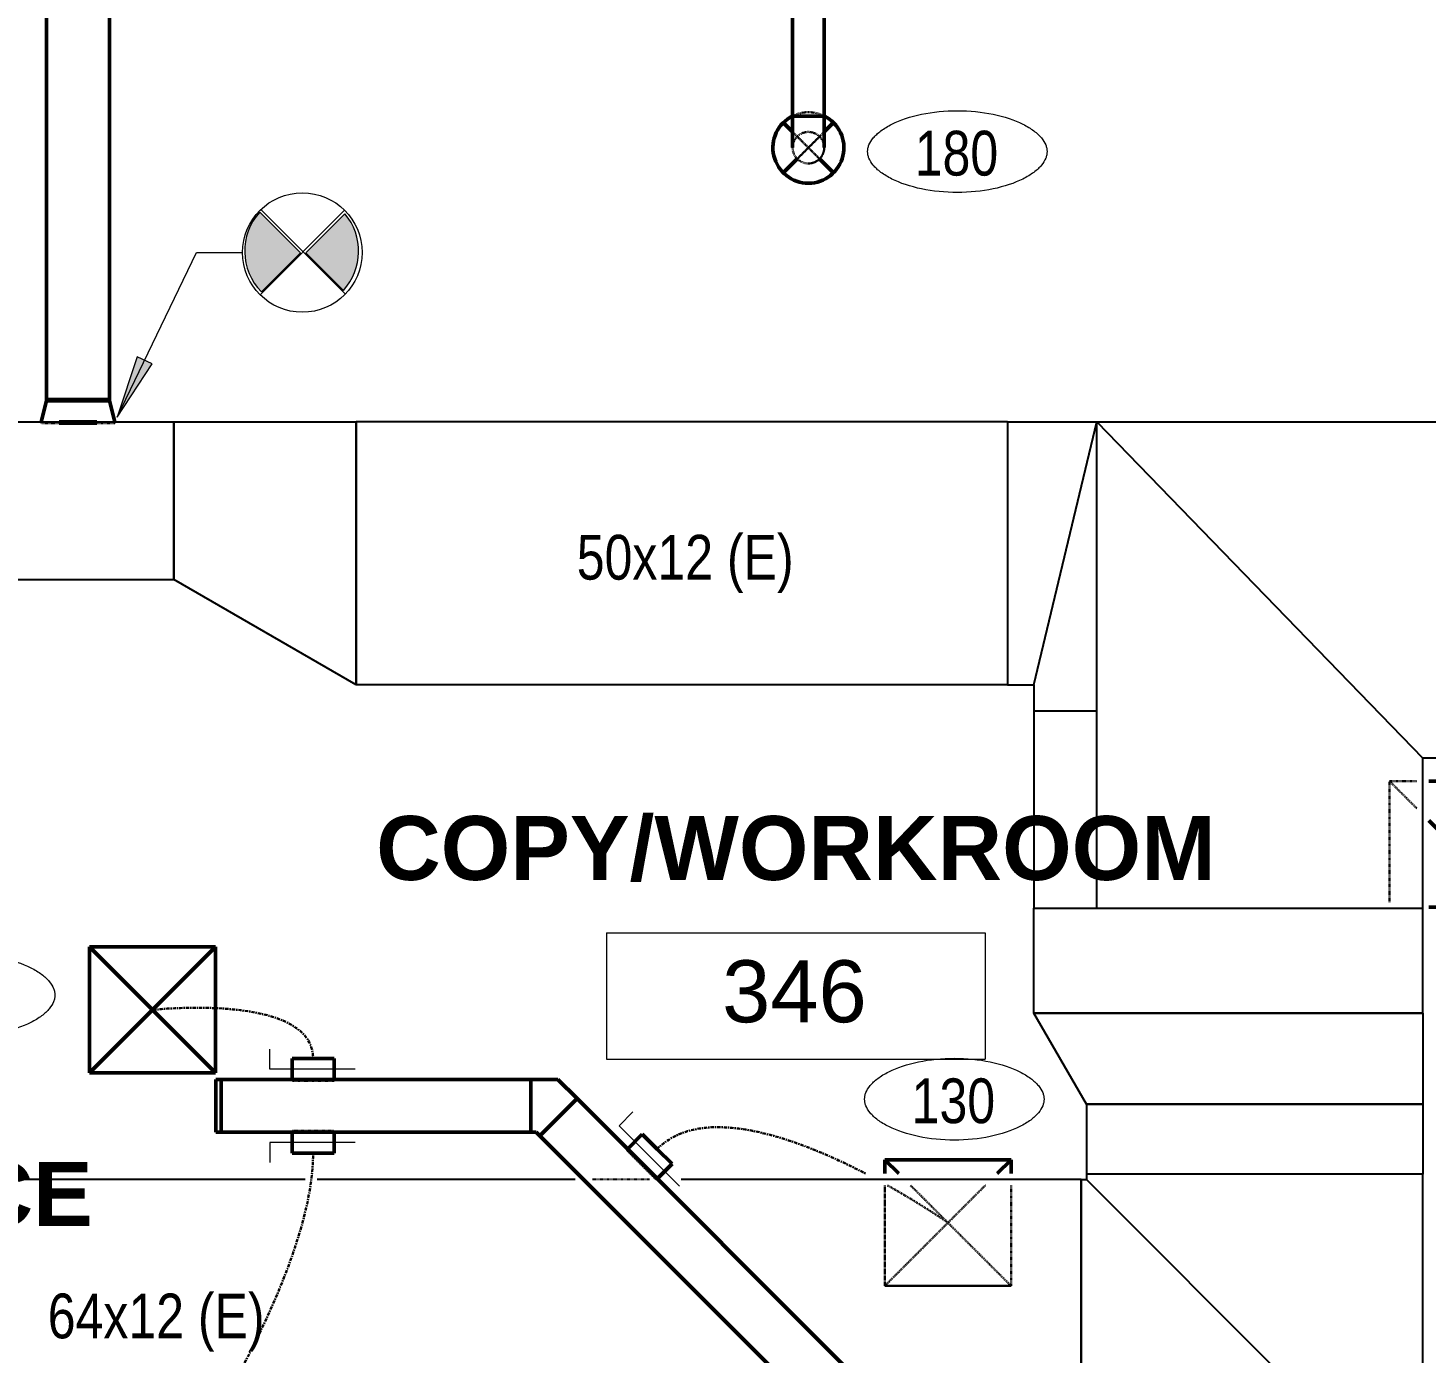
# Model space of a CAD drawing. Header units: inches. Extents: x 12453 to 15257, y -272 to 1517.
# Drawn here: x 13529.2 to 13795.1, y 492.3 to 744.3 of the extents above; entities that cross this region are included whole.
import ezdxf

# ---------------------------------------------------------------- set-up
doc = ezdxf.new("R2010")
doc.units = ezdxf.units.IN
doc.header["$MEASUREMENT"] = 0
doc.linetypes.add('Center', pattern=[1.2499999999999996, 0.2499999999999999, -0.1874999999999999, 0.625, -0.1874999999999999])
doc.linetypes.add('Hidden 1_16_', pattern=[0.09374999999999999, 0.06249999999999999, -0.03124999999999999])
for name, color, linetype, lineweight in [('A-ANNO-NOTE', 131, 'Continuous', 20), ('A-AREA-IDEN', 2, 'Continuous', 20), ('A-DETL', 90, 'Continuous', 9), ('A-DETL-DEMO', 6, 'Continuous', 18), ('M-HVAC-CDFF', 50, 'Continuous', 50), ('M-HVAC-CDFF-IDEN', 2, 'Continuous', 20), ('M-HVAC-DUCT', 70, 'Continuous', 18), ('M-HVAC-DUCT-ANNO', 70, 'Continuous', 18), ('M-HVAC-DUCT-CNTR', 70, 'Continuous', 18), ('M-HVAC-DUCT-IDEN', 70, 'Continuous', 20)]:
    doc.layers.add(name, color=color, linetype=linetype, lineweight=lineweight)
doc.styles.add('Arial', font='arial.ttf', dxfattribs={"height": 11.80239520958082})
doc.styles.add('Arial_B', font='arialbd.ttf', dxfattribs={"height": 12.17707442258339})
doc.styles.add('Swis721 BT', font='swiss.ttf', dxfattribs={"width": 0.8, "height": 8.514637904468403})

# ---------------------------------------------------------------- blocks, each defined once
blk = doc.blocks.new('Rectangular Tee - Reducing - Standard-2773677-3RD FLOOR PLAN - NEW')
at = {"layer": 'M-HVAC-DUCT', "lineweight": 25}
for p, q in [((-36.99999999999974, 64.0000000000003), (-36.99999999999974, 35.50000000000026)), ((37.00000000000025, 64.0000000000003), (-36.99999999999974, 64.0000000000003)), ((37.00000000000024, 21.50000000000031), (37.00000000000024, 64.0000000000003)), ((-41.99999999999972, -28.49999999999972), (-41.99999999999972, 35.50000000000026)), ((-41.99999999999972, 35.50000000000026), (-36.99999999999974, 35.50000000000026)), ((42.00000000000028, 21.50000000000031), (37.00000000000024, 21.50000000000031)), ((42.00000000000028, -28.49999999999968), (42.00000000000028, 21.50000000000031)), ((42.00000000000028, -28.49999999999973), (-41.99999999999972, -28.49999999999973))]:
    blk.add_line(p, q, dxfattribs=at)
blk = doc.blocks.new('Rectangular Transition - Angle - 30 Degree-2773796-3RD FLOOR PLAN - NEW')
at = {"layer": 'M-HVAC-DUCT', "lineweight": 25}
for p, q in [((3.082584643272768e-13, 24.99999999999971), (34.64101615137788, 4.999999999999694)), ((3.082584643272768e-13, -25.0000000000003), (3.082584643272768e-13, 24.99999999999971)), ((34.64101615137788, 4.999999999999694), (34.64101615137788, -25.00000000000033)), ((34.64101615137788, -25.00000000000033), (3.090860900556435e-13, -25.00000000000029))]:
    blk.add_line(p, q, dxfattribs=at)
blk = doc.blocks.new('Rectangular Elbow - Mitered - Standard-V128-3RD FLOOR PLAN - NEW')
at = {"layer": 'M-HVAC-DUCT', "lineweight": 25}
for p, q in [((-32.99999999999975, -32.00000000000033), (-32.99999999999975, 31.99999999999967)), ((-32.99999999999975, 31.99999999999967), (-32.00000000000033, 31.99999999999967)), ((31.99999999999966, 32.99999999999967), (-32.00000000000033, 32.99999999999967)), ((-32.00000000000033, 32.99999999999967), (-32.00000000000034, 31.99999999999968)), ((31.99999999999967, -32.00000000000033), (31.99999999999966, 32.99999999999967)), ((31.99999999999968, -32.00000000000033), (-32.99999999999975, -32.00000000000033))]:
    blk.add_line(p, q, dxfattribs=at)
blk = doc.blocks.new('Rectangular Transition - Angle - 30 Degree-2773695-3RD FLOOR PLAN - NEW')
at = {"layer": 'M-HVAC-DUCT', "lineweight": 25}
for p, q in [((3.082584643272768e-13, 31.9999999999997), (17.32050807568857, 42.00000000000065)), ((17.32050807568857, 42.00000000000065), (17.32050807568857, -31.99999999999935)), ((3.082584643272768e-13, -32.0000000000003), (3.082584643272768e-13, 31.9999999999997)), ((17.32050807568857, -31.99999999999935), (3.090860900556435e-13, -32.00000000000029))]:
    blk.add_line(p, q, dxfattribs=at)
blk = doc.blocks.new('Supply Diffuser _OMNI_ - 8_ RD INLET _24x24_-2909084-3RD FLOOR PLAN - NEW')
at = {"layer": 'M-HVAC-CDFF'}
for p, q in [((12.0000000000003, 11.99999999999967), (-11.99999999999971, 11.99999999999967)), ((-11.99999999999971, 11.99999999999967), (-11.99999999999971, -12.00000000000043)), ((12.0000000000003, 11.99999999999979), (-11.99999999999971, -12.00000000000043)), ((-11.99999999999971, 11.99999999999978), (12.0000000000003, -12.00000000000043)), ((-11.99999999999971, 11.99999999999967), (-11.99999999999971, -12.00000000000033)), ((-11.99999999999971, 11.99999999999967), (12.0000000000003, 11.99999999999967)), ((12.0000000000003, -12.00000000000043), (12.0000000000003, 11.99999999999967)), ((12.0000000000003, 11.99999999999967), (12.0000000000003, -12.00000000000033)), ((-11.99999999999971, -12.00000000000043), (12.0000000000003, -12.00000000000043)), ((-11.99999999999971, -12.00000000000033), (12.0000000000003, -12.00000000000033))]:
    blk.add_line(p, q, dxfattribs=at)
blk = doc.blocks.new('Rectangular Elbow - Mitered - Standard-3188854-3RD FLOOR PLAN - NEW')
at = {"layer": 'M-HVAC-DUCT', "lineweight": 50}
for p, q in [((-1.363961030679256, 5.707106781186217), (-2.071067811865805, 4.999999999999669)), ((5.707106781186214, -1.363961030679266), (-1.363961030679258, 5.707106781186217)), ((-3.071067811865227, -5.000000000000332), (-3.071067811865227, 4.999999999999669)), ((-3.071067811865227, 4.999999999999669), (-2.071067811865805, 4.999999999999669)), ((2.071067811865141, -5.000000000000332), (5.707106781186214, -1.363961030679266)), ((2.071067811865141, -5.000000000000332), (-3.071067811865227, -5.000000000000332))]:
    blk.add_line(p, q, dxfattribs=at)
blk = doc.blocks.new('Rectangular Endcap - Standard-2995519-3RD FLOOR PLAN - NEW')
at = {"layer": 'M-HVAC-DUCT', "lineweight": 50}
for p, q in [((2.285865746209575e-13, -5.000000000000387), (2.616879130535116e-13, 4.999999999999613)), ((2.451372438372345e-13, 4.999999999999613), (1.00000000000074, 4.99999999999961)), ((1.000000000000756, 4.99999999999961), (1.000000000000723, -5.00000000000039)), ((1.00000000000074, -5.000000000000391), (2.451372438372345e-13, -5.000000000000387))]:
    blk.add_line(p, q, dxfattribs=at)
blk = doc.blocks.new('Return Diffuser - Rectangular Outlet _PAR_ - PAR-8x8_24x24-V141-3RD FLOOR PLAN - NEW')
at = {"layer": 'A-DETL-DEMO', "linetype": 'Hidden 1_16_', "lineweight": 30}
for p, q in [((11.02569666330983, 11.99999999999992), (-11.99999999999975, 11.99999999999992)), ((-11.99999999999975, 11.99999999999992), (-11.99999999999975, 6.793636223001345)), ((-11.99999999999971, 11.99999999999976), (-6.793636223000568, 6.793636223000585))]:
    blk.add_line(p, q, dxfattribs=at)
at = {"layer": 'M-HVAC-CDFF'}
for p, q in [((-11.99999999999975, 4.543636223001514), (-11.99999999999975, -12.00000000000043)), ((-4.543636223002047, 4.543636223002046), (12.0000000000003, -12.00000000000043)), ((12.00000000000039, -12.00000000000043), (12.00000000000039, 4.543636223001515)), ((-11.99999999999975, -12.00000000000043), (12.00000000000039, -12.00000000000043))]:
    blk.add_line(p, q, dxfattribs=at)
blk = doc.blocks.new('Supply Diffuser _OMNI_ - 8_ RD INLET _24x24_-3188408-3RD FLOOR PLAN - NEW')
at = {"layer": 'A-DETL-DEMO', "linetype": 'Hidden 1_16_', "lineweight": 30}
for p, q in [((12.0000000000003, 11.99999999999967), (-7.118397218610224, 11.99999999999967)), ((12.0000000000003, 11.99999999999979), (-7.11839721860991, -7.118397218610589)), ((-7.118397218610222, 11.99999999999967), (12.0000000000003, 11.99999999999967)), ((12.0000000000003, -12.00000000000043), (12.0000000000003, 11.99999999999967)), ((12.0000000000003, 11.99999999999967), (12.0000000000003, -12.00000000000033)), ((-7.118397218610627, 7.118397218610661), (12.0000000000003, -12.00000000000043)), ((-7.118397218610222, -12.00000000000043), (12.0000000000003, -12.00000000000043)), ((-7.118397218610222, -12.00000000000033), (12.0000000000003, -12.00000000000033))]:
    blk.add_line(p, q, dxfattribs=at)
at = {"layer": 'M-HVAC-CDFF'}
for p, q in [((-9.368397218610026, 11.99999999999967), (-11.99999999999971, 11.99999999999967)), ((-11.99999999999971, 11.99999999999967), (-11.99999999999971, -12.00000000000043)), ((-11.99999999999971, 11.99999999999978), (-9.368397218609964, 9.368397218610017)), ((-11.99999999999971, 11.99999999999967), (-11.99999999999971, -12.00000000000033)), ((-11.99999999999971, 11.99999999999967), (-9.368397218610024, 11.99999999999967)), ((-9.3683972186097, -9.368397218610403), (-11.99999999999971, -12.00000000000043)), ((-11.99999999999971, -12.00000000000043), (-9.368397218610024, -12.00000000000043)), ((-11.99999999999971, -12.00000000000033), (-9.368397218610024, -12.00000000000033))]:
    blk.add_line(p, q, dxfattribs=at)
blk = doc.blocks.new('Round Takeoff - Conical - Standard-V220-3RD FLOOR PLAN - NEW')
at = {"layer": 'A-DETL-DEMO', "linetype": 'Hidden 1_16_', "lineweight": 30}
for p, q in [((-0.2400000000004638, 6.999999999986811), (0, 6.999999999986811)), ((-0.2399999999997084, 6.999999999999749), (-0.2399999999997084, 3.590011200982128)), ((-0.2399999999997084, -3.590011200982762), (-0.2399999999997084, -7.000000000000393)), ((0, -7.000000000014096), (-0.2400000000004638, -7.000000000014096))]:
    blk.add_line(p, q, dxfattribs=at)
at = {"layer": 'M-HVAC-DUCT', "lineweight": 50}
for p, q in [((0, 6.999999999985447), (3.999999999999772, 5.999999999984992)), ((3.999999999999772, 5.999999999986357), (4.249999999999885, 5.999999999986357)), ((4.000000000000268, 5.999999999999497), (4.000000000000012, -3.225117477482056e-13)), ((4.250000000000245, -3.602633692385633e-13), (4.250000000000245, 5.999999999999726)), ((-0.2399999999997084, 3.588329557458262), (-0.2399999999997084, -3.049977663477712e-13)), ((2.464695114667847e-13, 3.593568944535125), (2.464695114667847e-13, -3.049977663477712e-13)), ((-0.2399999999997084, -2.071120593581163e-13), (-0.2399999999997084, -3.588329557458875)), ((2.464695114667847e-13, -2.071120593581163e-13), (2.464695114667847e-13, -3.593586841379569)), ((4.000000000000257, -3.225117477482162e-13), (4.000000000000129, -6.000000000000625)), ((4.250000000000245, -6.000000000000408), (4.250000000000245, -2.872466580005115e-13)), ((3.999999999999772, -6.000000000013642), (0, -7.000000000014096)), ((4.249999999999885, -6.000000000013642), (3.999999999999772, -6.000000000013642))]:
    blk.add_line(p, q, dxfattribs=at)
blk = doc.blocks.new('Round Takeoff - Standard w_ VD-V221-3RD FLOOR PLAN - NEW')
at = {"layer": 'A-DETL-DEMO', "linetype": 'Hidden 1_16_', "lineweight": 30}
for p, q in [((-0.2399999999997817, 4.000000000012732), (3.41060513164848e-13, 4.000000000012732)), ((-0.2399999999996937, 3.999999999999702), (-0.2399999999997071, -3.040999157929865e-13)), ((-0.2399999999996937, -3.066699092490638e-13), (-0.2399999999997071, -4.000000000000414)), ((3.41060513164848e-13, -3.999999999988176), (-0.2399999999997817, -3.999999999988176))]:
    blk.add_line(p, q, dxfattribs=at)
at = {"layer": 'M-HVAC-DUCT'}
for p, q in [((2.003420426543728, 7.999999999999659), (2.003420426543702, -8.250000000000332)), ((2.003420426543702, -8.25000000000033), (5.753420426543704, -8.250000000000343))]:
    blk.add_line(p, q, dxfattribs=at)
at = {"layer": 'M-HVAC-DUCT', "lineweight": 50}
for p, q in [((3.41060513164848e-13, 4.000000000012732), (4.000000000000454, 4.000000000012732)), ((4.000000000000283, -3.221837536606543e-13), (4.000000000000294, 3.999999999999709)), ((4.000000000000283, -4.000000000000406), (4.000000000000294, -3.247537471167313e-13)), ((4.000000000000454, -3.999999999988176), (3.41060513164848e-13, -3.999999999988176))]:
    blk.add_line(p, q, dxfattribs=at)
blk = doc.blocks.new('Round Takeoff - Standard w_ VD-V214-3RD FLOOR PLAN - NEW')
at = {"layer": 'A-DETL-DEMO', "linetype": 'Hidden 1_16_', "lineweight": 30}
for p, q in [((-0.2400000000038744, 4.000000000010004), (-3.41060513164848e-12, 4.000000000010004)), ((-0.2399999999998057, 4.000000000000414), (-0.2399999999997924, 3.325186224399847e-13)), ((-0.2399999999998057, 3.299486289839078e-13), (-0.2399999999997924, -3.999999999999702)), ((-4.092726157978176e-12, -3.99999999998954), (-0.2400000000038744, -3.99999999998954))]:
    blk.add_line(p, q, dxfattribs=at)
at = {"layer": 'M-HVAC-DUCT'}
for p, q in [((2.003420426543702, 8.25000000000033), (5.753420426543704, 8.250000000000343)), ((2.003420426543728, -7.999999999999659), (2.003420426543702, 8.250000000000332))]:
    blk.add_line(p, q, dxfattribs=at)
at = {"layer": 'M-HVAC-DUCT', "lineweight": 50}
for p, q in [((-2.728484105318784e-12, 4.000000000010686), (3.999999999995679, 4.000000000010686)), ((4.000000000000305, 2.9890503392581e-13), (4.000000000000294, 4.000000000000406)), ((4.000000000000305, -3.999999999999709), (4.000000000000294, 2.963350404697327e-13)), ((3.999999999996362, -3.99999999998954), (-4.092726157978176e-12, -3.99999999998954))]:
    blk.add_line(p, q, dxfattribs=at)
blk = doc.blocks.new('Round Diffuser _R-OMNI_ - R-OMNI-06-V231-3RD FLOOR PLAN - NEW')
at = {"layer": 'A-DETL-DEMO', "linetype": 'Hidden 1_16_', "lineweight": 30}
for p, q in [((-2.998618932067334, 2.998618932067203), (2.119939275628699, -2.119939275628854)), ((2.119939275628719, 2.119939275628119), (-2.99861893206669, -2.99861893206728))]:
    blk.add_line(p, q, dxfattribs=at)
for radius, start, end in [(6.750000000000687, 153.4718463880955, 179.9999999999999), (6.75000000000069, 179.9999999999998, 206.5281536118896)]:
    blk.add_arc((7.354117315117036e-13, -9.937898164509555e-13), radius, start, end, dxfattribs=at)
at = {"layer": 'M-HVAC-CDFF'}
for p, q in [((-4.772970773008876, 4.772970773008752), (-2.999999999999193, 2.999999999999062)), ((4.772970773009852, 4.772970773009246), (2.121320343560579, 2.121320343559978)), ((2.121320343560557, -2.121320343560713), (4.772970773010464, -4.772970773010631)), ((-2.99999999999919, -2.99999999999978), (-4.772970773009516, -4.772970773010104))]:
    blk.add_line(p, q, dxfattribs=at)
for radius, start, end in [(6.750000000000687, 359.9999999999996, 153.4552203082911), (6.750000000000679, 206.5447796916936, 359.9999999999994)]:
    blk.add_arc((7.354117315117036e-13, -9.937898164509555e-13), radius, start, end, dxfattribs=at)
blk = doc.blocks.new('Round Elbow - 1 D-V232-3RD FLOOR PLAN - NEW')
at = {"layer": 'A-DETL-DEMO', "linetype": 'Hidden 1_16_', "lineweight": 30, "flags": 128}
for points in [[(12916.56178738359, 436.2976748771688), (12916.54481158696, 436.2976748771688), (12916.53742212944, 436.2976748771688), (12916.53707245081, 436.2976748771688)], [(12916.53707245081, 430.2976748771688), (12916.54187181085, 430.2976748771688), (12916.556262213, 430.2976748771688)]]:
    blk.add_lwpolyline(points, dxfattribs=at)
at = {"layer": 'A-DETL-DEMO', "linetype": 'Hidden 1_16_', "lineweight": 30}
for radius, start, end in [(3, 90, 180), (3.000000000000057, 179.9999999999989, 270.0000000000007)]:
    blk.add_arc((12916.5370724508, 433.2976748771684), radius, start, end, dxfattribs=at)
at = {"layer": 'M-HVAC-DUCT', "lineweight": 50}
for p, q in [((12922.5370724508, 436.2976748771685), (12922.5370724508, 433.2976748771684)), ((12922.5370724508, 433.2976748771684), (12922.5370724508, 430.2976748771684))]:
    blk.add_line(p, q, dxfattribs=at)
at = {"layer": 'M-HVAC-DUCT', "lineweight": 50, "flags": 128}
for points in [[(12922.53707245081, 436.2976748771688), (12922.2971364457, 436.2976748771688), (12922.057584287, 436.2976748771688), (12921.81879920708, 436.2976748771688), (12921.58116321113, 436.2976748771688), (12921.34505646604, 436.2976748771688), (12921.11085669225, 436.2976748771688), (12920.87893855943, 436.2976748771688), (12920.64967308712, 436.2976748771688), (12920.42342705116, 436.2976748771688), (12920.20056239696, 436.2976748771688), (12919.98143566042, 436.2976748771688), (12919.76639739757, 436.2976748771688), (12919.55579162375, 436.2976748771688), (12919.34995526329, 436.2976748771688), (12919.14921761044, 436.2976748771688), (12918.95389980264, 436.2976748771688), (12918.7643143067, 436.2976748771688), (12918.58076441898, 436.2976748771688), (12918.40354378015, 436.2976748771688), (12918.23293590542, 436.2976748771688), (12918.06921373099, 436.2976748771688), (12917.91263917742, 436.2976748771688), (12917.7634627306, 436.2976748771688), (12917.62192304101, 436.2976748771688), (12917.48824654197, 436.2976748771688), (12917.36264708736, 436.2976748771688), (12917.2453256095, 436.2976748771688), (12917.13646979776, 436.2976748771688), (12917.03625379818, 436.2976748771688), (12916.94483793501, 436.2976748771688), (12916.86236845412, 436.2976748771688), (12916.78897728908, 436.2976748771688), (12916.72478185011, 436.2976748771688), (12916.6698848362, 436.2976748771688), (12916.62437407088, 436.2976748771688), (12916.58832236167, 436.2976748771688), (12916.56178738359, 436.2976748771688)], [(12916.556262213, 430.2976748771688), (12916.58022063569, 430.2976748771688), (12916.61370875056, 430.2976748771688), (12916.65667298377, 430.2976748771688), (12916.7090446017, 430.2976748771688), (12916.77073982095, 430.2976748771688), (12916.84165994232, 430.2976748771688), (12916.92169150875, 430.2976748771688), (12917.0107064868, 430.2976748771688), (12917.10856247149, 430.2976748771688), (12917.21510291414, 430.2976748771688), (12917.33015737275, 430.2976748771688), (12917.45354178473, 430.2976748771688), (12917.58505876135, 430.2976748771688), (12917.72449790351, 430.2976748771688), (12917.87163613831, 430.2976748771688), (12918.02623807597, 430.2976748771688), (12918.18805638637, 430.2976748771688), (12918.35683219473, 430.2976748771688), (12918.53229549577, 430.2976748771688), (12918.71416558562, 430.2976748771688), (12918.90215151095, 430.2976748771688), (12919.09595253438, 430.2976748771688), (12919.29525861561, 430.2976748771688), (12919.49975090742, 430.2976748771688), (12919.70910226577, 430.2976748771688), (12919.92297777315, 430.2976748771688), (12920.14103527438, 430.2976748771688), (12920.36292592395, 430.2976748771688), (12920.58829474418, 430.2976748771688), (12920.81678119302, 430.2976748771688), (12921.0480197409, 430.2976748771688), (12921.28164045547, 430.2976748771688), (12921.51726959341, 430.2976748771688), (12921.75453019839, 430.2976748771688), (12921.99304270403, 430.2976748771688), (12922.23242554121, 430.2976748771688), (12922.47229574847, 430.2976748771688), (12922.53707245081, 430.2976748771688)]]:
    blk.add_lwpolyline(points, dxfattribs=at)
blk = doc.blocks.new('Diffuser Tag - Diffuser Tag _GPI_ - Airflow Only-1174567-3RD FLOOR PLAN - NEW')
at = {"layer": 'M-HVAC-CDFF-IDEN'}
for points, knots in [([(-0.2733821722393264, 8.234832660405194e-16), (-0.2733821722393264, 0.002120544972881543), (-0.2729835601545574, 0.00647847487141492), (-0.2703405630587479, 0.01531469710434119), (-0.2634260964460383, 0.02693955562540351), (-0.248144382122115, 0.04138758304565707), (-0.219066139123674, 0.05918199625253466), (-0.1685048339180955, 0.07621826088950157), (-0.09564779723932655, 0.0834729008052498), (-0.02279076056055762, 0.07621826088950127), (0.02777054464502081, 0.05918199625253412), (0.05684878764346215, 0.04138758304565641), (0.07213050196738555, 0.02693955562540276), (0.07904496858009517, 0.01531469710434035), (0.0816879656759046, 0.006478474871414024), (0.08208657776067356, 0.00212054497288066), (0.0820865777606736, -5.985621849243556e-17)], [-2.186510674934082e-15, -2.186510674934082e-15, -2.186510674934082e-15, -2.186510674934082e-15, 0.09817477042467884, 0.1963495408493599, 0.3926990816987219, 0.589048622548084, 0.7853981633974461, 1.17809724509617, 1.570796326794894, 1.963495408493618, 2.356194490192343, 2.552544031041704, 2.748893571891067, 2.945243112740429, 3.04341788316511, 3.141592653589791, 3.141592653589791, 3.141592653589791, 3.141592653589791]), ([(0.0820865777606736, -3.244976466198412e-18), (0.0820865777606736, -0.002120544972880719), (0.08168796567590463, -0.0064784748714141), (0.07904496858009527, -0.01531469710434032), (0.07213050196738575, -0.02693955562540273), (0.05684878764346234, -0.04138758304565628), (0.02777054464502117, -0.05918199625253387), (-0.02279076056055731, -0.07621826088950084), (-0.09564779723932616, -0.08347290080524901), (-0.1685048339180951, -0.07621826088950065), (-0.2190661391236737, -0.0591819962525334), (-0.248144382122115, -0.04138758304565567), (-0.2634260964460383, -0.02693955562540207), (-0.270340563058748, -0.01531469710433957), (-0.2729835601545574, -0.006478474871413342), (-0.2733821722393264, -0.002120544972879948), (-0.2733821722393264, 7.731000999696823e-16)], [3.14159265358979, 3.14159265358979, 3.14159265358979, 3.14159265358979, 3.239767424014471, 3.337942194439152, 3.534291735288514, 3.730641276137876, 3.926990816987239, 4.319689898685963, 4.712388980384687, 5.105088062083411, 5.497787143782135, 5.694136684631498, 5.89048622548086, 6.086835766330221, 6.185010536754902, 6.283185307179584, 6.283185307179584, 6.283185307179584, 6.283185307179584])]:
    blk.add_open_spline(points, degree=3, knots=knots, dxfattribs=at)
blk = doc.blocks.new('Room Tag - Room Tag-84095-3RD FLOOR PLAN - NEW')
at = {"layer": 'A-AREA-IDEN'}
for p, q in [((-0.3749999999999999, -0.06249999999999998), (-0.3749999999999999, -0.3124999999999999)), ((-0.3749999999999999, -0.06249999999999998), (0.3749999999999999, -0.06249999999999998)), ((0.3749999999999999, -0.06249999999999998), (0.3749999999999999, -0.3124999999999999)), ((-0.3749999999999999, -0.3124999999999999), (0.3749999999999999, -0.3124999999999999))]:
    blk.add_line(p, q, dxfattribs=at)
blk = doc.blocks.new('Point of Connection - Point of Connection - _GPI_-746426-3RD FLOOR PLAN - NEW')
at = {"layer": 'A-ANNO-NOTE', "lineweight": 9}
h = blk.add_hatch(color=256, dxfattribs=at)
edge = h.paths.add_edge_path(flags=0)
edge.add_arc((-0.002280299266980333, 0.004650984430885837), 0.1145497240274478, 137.6645063476148, 224.8464373478384, ccw=False)
edge.add_line((-0.08695706292251913, 0.08179685257421848), (-0.006262837864139767, 0.001102627515838714))
edge.add_line((-0.006262837864139766, 0.00110262751583871), (-0.08349598583011647, -0.07613052045013786))
h = blk.add_hatch(color=256, dxfattribs=at)
edge = h.paths.add_edge_path(flags=0)
edge.add_line((0.07871055801337995, -0.07328055057716999), (0.004327379920371133, 0.0011026275158387))
edge.add_line((0.004327379920371121, 0.0011026275158387), (0.08177458262271144, 0.07854983021817939))
edge.add_arc((-0.005508123295087922, 0.004365138249880495), 0.1145497240274478, -42.674609157798386, 40.36239929141709, ccw=False)
at = {"layer": 'A-ANNO-NOTE'}
for p, q in [((-0.08622730235600952, -0.08204120768564219), (0.08121650285044459, 0.08540259752081159)), ((0.08274005169439434, -0.08048941496779564), (-0.08467550963816298, 0.08692614636476134)), ((-0.006262837864139766, 0.00110262751583871), (-0.08695706292251913, 0.08179685257421848)), ((0.08177458262271144, 0.07854983021817939), (0.004327379920371121, 0.0011026275158387)), ((-0.08349598583011647, -0.07613052045013786), (-0.006262837864139766, 0.00110262751583871)), ((0.004327379920371132, 0.0011026275158387), (0.07871055801337995, -0.07328055057716999))]:
    blk.add_line(p, q, dxfattribs=at)
blk.add_circle((-0.002505399752782466, 0.001680694917584698), 0.118400650129163, dxfattribs=at)
for centre, start, end in [((-0.002280299266980333, 0.004650984430885837), 137.6645063476145, 224.846437347838), ((-0.005508123295087922, 0.004365138249880495), 317.3253908422012, 40.36239929141682)]:
    blk.add_arc(centre, 0.1145497240274478, start, end, dxfattribs=at)

msp = doc.modelspace()

# ---------------------------------------------------------------- hatches: boundary and pattern name
at = {"layer": 'A-ANNO-NOTE'}
msp.add_hatch(color=256, dxfattribs=at).paths.add_polyline_path([(13546.16623195386, 670.3186639738577), (13552.80309637455, 680.4403186507778), (13549.95727370505, 681.8131785429119)], flags=0)

# ---------------------------------------------------------------- linework, layer by layer
for p, q in [((13546.16623195386, 670.3186639738577), (13561.26799538546, 701.6233447860623)), ((13561.26799538546, 701.6233447860623), (13570.02067976224, 701.6233447860618)), ((13549.95727370505, 681.8131785429119), (13546.16623195386, 670.3186639738577)), ((13552.80309637455, 680.4403186507778), (13549.95727370505, 681.8131785429119)), ((13546.16623195386, 670.3186639738577), (13552.80309637455, 680.4403186507778))]:
    msp.add_line(p, q, dxfattribs=at)
at = {"layer": 'A-DETL', "lineweight": 25}
for p, q in [((13720.51082441526, 619.4192682174765), (13732.51082441526, 669.4192682174768)), ((13732.51082441526, 576.9192682174763), (13732.51082441526, 669.4192682174767)), ((13732.51082441526, 669.4192682174764), (13794.51082441526, 605.4192682174763)), ((13720.51082441526, 614.4192682174763), (13732.51082441526, 614.4192682174763)), ((13730.51082441526, 525.3133620993978), (13794.51082441526, 461.3133620993957))]:
    msp.add_line(p, q, dxfattribs=at)
at = {"layer": 'A-DETL-DEMO', "linetype": 'Hidden 1_16_', "lineweight": 25}
msp.add_line((13647.40391124625, 525.3133620993973), (13636.44375613785, 525.3133620993974), dxfattribs=at)
at = {"layer": 'A-DETL-DEMO', "linetype": 'Hidden 1_16_', "lineweight": 30}
msp.add_open_spline([(13704.17946063826, 517.0699648807858), (13704.17946063826, 517.0699648807858), (13699.47032583728, 520.3838883455288), (13692.68062940621, 524.1819407901331)], degree=3, dxfattribs=at)
at = {"layer": 'M-HVAC-DUCT', "lineweight": 50}
for p, q in [((13532.69338948062, 906.4521120284492), (13532.69338948062, 673.6692682174781)), ((13544.69338948062, 673.6692682174781), (13544.69338948062, 906.4521120284492)), ((13674.64145282485, 853.3012241240765), (13674.64145282485, 727.5655502718608)), ((13680.64145282485, 727.5655502718608), (13680.64145282485, 853.3012241240765)), ((13680.64145282484, 727.5655502718602), (13674.64145282484, 727.5655502718602)), ((13544.69338948061, 673.6692682174773), (13532.69338948061, 673.6692682174773)), ((13565.92383369205, 534.3133620993987), (13565.92383369205, 544.3133620993987)), ((13565.92383369205, 544.3133620993987), (13624.85276588018, 544.3133620993981)), ((13624.85276588018, 544.3133620993981), (13624.85276588018, 534.313362099398)), ((13626.55987266137, 533.6062553182112), (13633.63094047324, 540.6773231300783)), ((13633.63094047324, 540.6773231300783), (13716.88558872615, 457.4226748771639)), ((13565.92383369205, 534.3133620993987), (13624.85276588018, 534.3133620993981)), ((13626.55987266137, 533.6062553182112), (13702.74345310242, 457.4226748771641))]:
    msp.add_line(p, q, dxfattribs=at)
at = {"layer": 'M-HVAC-DUCT', "lineweight": 25}
for p, q in [((13511.39413022405, 669.4192682174771), (13535.10459231767, 669.4192682174771)), ((13535.08783820515, 669.1792682174773), (13535.08783820515, 669.419268217483)), ((13542.28218955518, 669.4192682174771), (13556.96772335286, 669.4192682174771)), ((13542.29894075608, 669.1792682174773), (13542.29894075608, 669.4192682174777)), ((13556.96772335286, 669.4192682174771), (13556.96772335286, 639.4192682174771)), ((13591.60873950424, 619.419268217477), (13591.60873950424, 669.419268217477)), ((13715.51082441526, 669.4192682174757), (13591.60873950424, 669.4192682174771)), ((13715.51082441526, 669.4192682174757), (13715.51082441526, 619.4192682174757)), ((13511.39413022405, 639.4192682174771), (13556.96772335286, 639.4192682174771)), ((13715.51082441526, 619.4192682174757), (13591.60873950424, 619.419268217477)), ((13720.51082441526, 576.9192682174757), (13794.51082441526, 576.9192682174757)), ((13720.51082441526, 556.9192722174755), (13720.51082441526, 576.9192682174757)), ((13794.51082441526, 556.9192722174755), (13794.51082441526, 576.9192682174757)), ((13794.51082441526, 556.9192722174755), (13720.51082441526, 556.9192722174755)), ((13730.51082441526, 539.5987641417872), (13794.51082441526, 539.5987641417872)), ((13730.51082441526, 539.5987641417872), (13730.51082441526, 526.3133620993967)), ((13794.51082441526, 539.5987641417872), (13794.51082441526, 526.3133620993967)), ((13581.92274563093, 525.3133620993979), (13339.88689739989, 525.3133620993997)), ((13633.26177562251, 525.3133620993974), (13584.19211311099, 525.3133620993979)), ((13729.51082441526, 525.3133620993967), (13653.41915609994, 525.3133620993973)), ((13729.51082441526, 525.3133620993968), (13729.51082441526, 461.3133620993968)), ((13794.51082441526, 526.3133620993967), (13730.51082441526, 526.3133620993967))]:
    msp.add_line(p, q, dxfattribs=at)
at = {"layer": 'M-HVAC-DUCT-ANNO', "linetype": 'Hidden 1_16_', "lineweight": 30}
for p, q in [((13675.52013248128, 723.6868706154198), (13679.7627731684, 719.4442299283005)), ((13679.7627731684, 723.6868706154198), (13675.52013248128, 719.4442299283005))]:
    msp.add_line(p, q, dxfattribs=at)
for start, end in [(0, 180), (180, 0)]:
    msp.add_arc((13677.64145282484, 721.5655502718602), 3, start, end, dxfattribs=at)
at = {"layer": 'M-HVAC-DUCT-CNTR', "linetype": 'Center', "lineweight": 30}
for points in [[(13583.42829416747, 548.3133620993985), (13583.42829416747, 560.9108374913599), (13552.89109694609, 557.5699577005017), (13552.89109694609, 557.5699577005017)], [(13688.49044040601, 526.4382357380078), (13675.40298228941, 533.2064220340937), (13657.54266364798, 539.7684457396349), (13648.86966788058, 531.0954499722329)], [(13583.42829416747, 530.313362099398), (13583.42829416747, 510.9424631151946), (13566.43378639994, 482.2160444303859), (13557.80062786752, 468.872828678352)]]:
    msp.add_open_spline(points, degree=3, dxfattribs=at)

# ---------------------------------------------------------------- block references
at = {"layer": 'A-ANNO-NOTE', "xscale": 96, "yscale": 96, "zscale": 96}
msp.add_blockref('Point of Connection - Point of Connection - _GPI_-746426-3RD FLOOR PLAN - NEW', (13581.62766055092, 701.4619980739741), dxfattribs=at)
at = {"layer": 'A-AREA-IDEN', "xscale": 95.99999999999994, "yscale": 95.99999999999994, "zscale": 95.99999999999994}
msp.add_blockref('Room Tag - Room Tag-84095-3RD FLOOR PLAN - NEW', (13675.25804622919, 578.1928208648696), dxfattribs=at)
at = {"layer": 'M-HVAC-CDFF', "linetype": 'Hidden 1_16_', "lineweight": 30, "extrusion": (0, 0, -1)}
for name, p, rotation in [('Round Diffuser _R-OMNI_ - R-OMNI-06-V231-3RD FLOOR PLAN - NEW', (-13677.64145282484, 721.5655502718613), 270.0000000000008), ('Return Diffuser - Rectangular Outlet _PAR_ - PAR-8x8_24x24-V141-3RD FLOOR PLAN - NEW', (-13800.17946063826, 589.069964880786), 270.0000000000001), ('Supply Diffuser _OMNI_ - 8_ RD INLET _24x24_-3188408-3RD FLOOR PLAN - NEW', (-13704.17946063826, 517.0699648807866), 270.0000000000008)]:
    msp.add_blockref(name, p, dxfattribs=dict(at, rotation=rotation))
at = {"layer": 'M-HVAC-CDFF', "extrusion": (0, 0, -1), "rotation": 270.0000000000008}
msp.add_blockref('Supply Diffuser _OMNI_ - 8_ RD INLET _24x24_-2909084-3RD FLOOR PLAN - NEW', (-13552.89109694609, 557.5699577005024), dxfattribs=at)
at = {"layer": 'M-HVAC-CDFF-IDEN', "xscale": 95.99999999999994, "yscale": 95.99999999999994, "zscale": 95.99999999999994}
for p in [(13715.15386848355, 720.8282714205009), (13526.43621801577, 560.3717192693878), (13714.57446738706, 540.5717192693877)]:
    msp.add_blockref('Diffuser Tag - Diffuser Tag _GPI_ - Airflow Only-1174567-3RD FLOOR PLAN - NEW', p, dxfattribs=at)
at = {"layer": 'M-HVAC-DUCT', "linetype": 'Hidden 1_16_', "lineweight": 30, "rotation": 90}
msp.add_blockref('Round Elbow - 1 D-V232-3RD FLOOR PLAN - NEW', (14110.93912770201, -12194.97152217894), dxfattribs=at)
at = {"layer": 'M-HVAC-DUCT', "linetype": 'Hidden 1_16_', "lineweight": 30, "extrusion": (0, 0, -1)}
for name, p, rotation in [('Round Takeoff - Conical - Standard-V220-3RD FLOOR PLAN - NEW', (-13538.69338948061, 669.4192682174768), 90), ('Round Takeoff - Standard w_ VD-V221-3RD FLOOR PLAN - NEW', (-13583.42829416747, 544.313362099398), 90), ('Round Takeoff - Standard w_ VD-V221-3RD FLOOR PLAN - NEW', (-13646.04124075583, 528.2670228474859), 134.9999999999987), ('Round Takeoff - Standard w_ VD-V214-3RD FLOOR PLAN - NEW', (-13583.42829416747, 534.3133620993985), 270)]:
    msp.add_blockref(name, p, dxfattribs=dict(at, rotation=rotation))
at = {"layer": 'M-HVAC-DUCT', "lineweight": 25}
for name, p, rotation in [('Rectangular Transition - Angle - 30 Degree-2773796-3RD FLOOR PLAN - NEW', (13591.60873950424, 644.4192682174764), 180), ('Rectangular Tee - Reducing - Standard-2773677-3RD FLOOR PLAN - NEW', (13757.51082441526, 640.9192682174764), 180), ('Rectangular Transition - Angle - 30 Degree-2773695-3RD FLOOR PLAN - NEW', (13762.51082441526, 539.5987641417867), 90)]:
    msp.add_blockref(name, p, dxfattribs=dict(at, rotation=rotation))
at = {"layer": 'M-HVAC-DUCT', "lineweight": 50}
for name, p, rotation in [('Rectangular Elbow - Mitered - Standard-3188854-3RD FLOOR PLAN - NEW', (13627.92383369205, 539.3133620993976), 135.0000000000001), ('Rectangular Endcap - Standard-2995519-3RD FLOOR PLAN - NEW', (13565.92383369205, 539.3133620993979), 180)]:
    msp.add_blockref(name, p, dxfattribs=dict(at, rotation=rotation))
at = {"layer": 'M-HVAC-DUCT', "lineweight": 25}
msp.add_blockref('Rectangular Elbow - Mitered - Standard-V128-3RD FLOOR PLAN - NEW', (13762.51082441526, 493.3133620993975), dxfattribs=at)

# ---------------------------------------------------------------- texts
at = {"layer": 'A-AREA-IDEN', "lineweight": 9, "attachment_point": 2, "line_spacing_factor": 0.9385317878468562}
for s, insert, char_height, width, style in [('COPY/WORKROOM', (13675.26875389554, 594.4420062804694), 12.17707442258339, 185.3279999999998, 'Arial_B'), ('346', (13674.98272230671, 566.9997308768046), 11.80239520958082, 32.83199999999996, 'Arial'), ('SHARED\\PWORKSPACE', (13485.29467317695, 547.6921218897784), 12.17707442258339, 129.8879999999999, 'Arial_B')]:
    msp.add_mtext(s, dxfattribs=dict(at, insert=insert, char_height=char_height, width=width, style=style))
at = {"layer": 'M-HVAC-CDFF-IDEN', "lineweight": 9, "char_height": 8.514637904468403, "width": 18.79199999999998, "attachment_point": 2, "line_spacing_factor": 1.006669768884753, "style": 'Swis721 BT'}
for s, insert in [('180', (13705.80090856486, 724.7811410259596)), ('130', (13705.22150746836, 544.5245888748465))]:
    msp.add_mtext(s, dxfattribs=dict(at, insert=insert))
at = {"layer": 'M-HVAC-DUCT-IDEN', "lineweight": 9, "char_height": 8.514637904468403, "width": 48.38399999999994, "attachment_point": 2, "line_spacing_factor": 1.006669768884753, "style": 'Swis721 BT'}
for s, insert in [('50x12 (E)', (13654.2060817613, 647.9228977433385)), ('64x12 (E)', (13553.5781725329, 503.5963438527407))]:
    msp.add_mtext(s, dxfattribs=dict(at, insert=insert))

doc.saveas('drawing.dxf')
